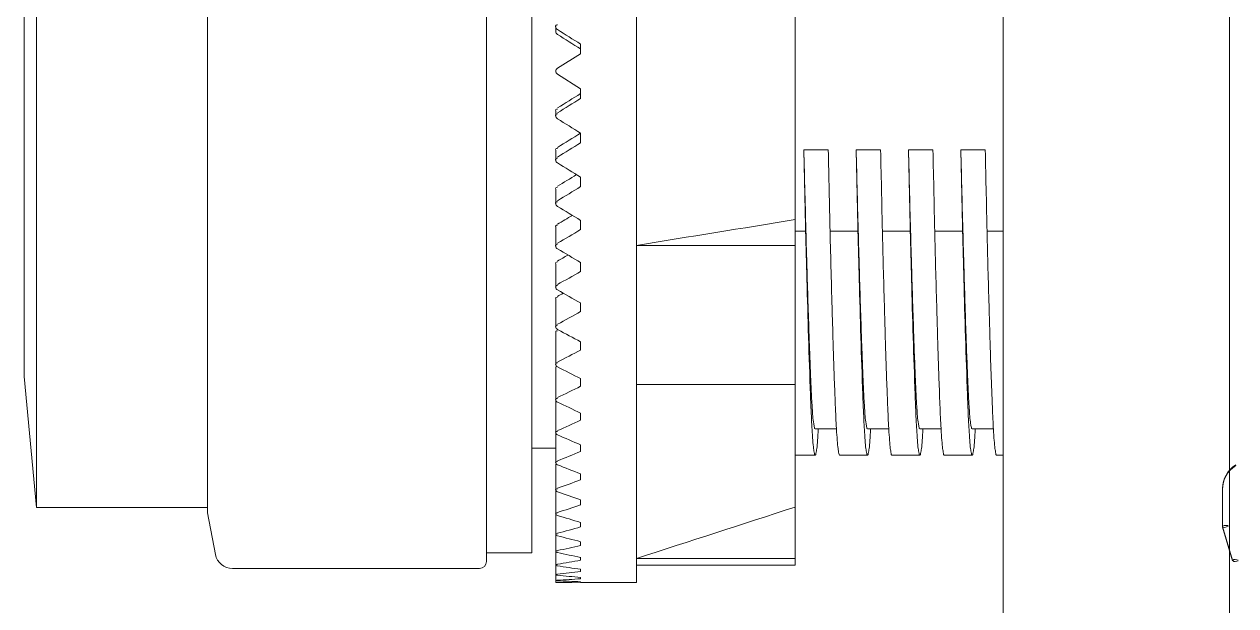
# Model space of a CAD drawing. Header units: millimetres. Extents: x -1052 to 3351, y 0 to 2015.
# Drawn here: x -228.262 to -227.749, y 1680.461 to 1680.707 of the extents above; entities that cross this region are included whole.
import ezdxf

# ---------------------------------------------------------------- set-up
doc = ezdxf.new("R2010")
doc.units = ezdxf.units.MM
doc.layers.add('@ New Renovation', color=7, linetype='Continuous')
for name, color, linetype, lineweight in [('AM_CL', 7, 'Continuous', 15), ('QZDB-6-1ASOLIDLINE！实线层', 7, 'Continuous', 18), ('ZHA01-E-01-BSOLIDLINE！实线层', 7, 'Continuous', 18)]:
    doc.layers.add(name, color=color, linetype=linetype, lineweight=lineweight)

# ---------------------------------------------------------------- blocks, each defined once
blk = doc.blocks.new('*X870')
at = {"layer": 'QZDB-6-1ASOLIDLINE！实线层', "color": 7, "linetype": 'Continuous'}
blk.add_line((-733.08, 1114.295), (-959.08, 1114.295), dxfattribs=at)
at = {"layer": 'ZHA01-E-01-BSOLIDLINE！实线层', "color": 7, "linetype": 'Continuous'}
for p, q in [((-884.83, 1148.845), (-902.33, 1148.845)), ((-881.08, 1148.495), (-884.83, 1148.845)), ((-906.08, 1148.495), (-881.08, 1148.495)), ((-881.08, 1148.495), (-881.08, 1143.595)), ((-880.93, 1143.595), (-906.23, 1143.595)), ((-880.93, 1143.595), (-879.735, 1143.363)), ((-879.33, 1142.872), (-879.33, 1135.795)), ((-907.63, 1135.595), (-879.53, 1135.595)), ((-879.78, 1134.295), (-879.78, 1135.595)), ((-907.38, 1134.295), (-879.78, 1134.295)), ((-882.78, 1134.295), (-882.78, 1133.607)), ((-894.718, 1133.607), (-894.857, 1133.607)), ((-893.665, 1133.56), (-894.08, 1132.895)), ((-893.08, 1132.895), (-893.495, 1133.56)), ((-892.443, 1133.607), (-892.303, 1133.607)), ((-891.314, 1133.607), (-891.036, 1133.607)), ((-890.203, 1133.607), (-889.788, 1133.607)), ((-889.117, 1133.607), (-888.57, 1133.607)), ((-888.065, 1133.607), (-887.389, 1133.607)), ((-887.055, 1133.607), (-886.255, 1133.607)), ((-886.173, 1133.543), (-886.182, 1133.56)), ((-886.095, 1133.607), (-885.177, 1133.607)), ((-885.108, 1133.607), (-882.358, 1133.607)), ((-882.321, 1133.607), (-879.153, 1133.607)), ((-879.833, 1133.573), (-879.833, 1133.561)), ((-879.138, 1133.607), (-878.986, 1133.607)), ((-878.982, 1133.594), (-878.981, 1133.577)), ((-878.981, 1133.577), (-878.981, 1133.561)), ((-878.93, 1133.607), (-878.979, 1133.607)), ((-878.93, 1133.56), (-878.93, 1133.607)), ((-894.358, 1132.895), (-894.08, 1132.895)), ((-893.08, 1132.895), (-892.802, 1132.895)), ((-891.806, 1132.895), (-891.53, 1132.895)), ((-890.545, 1132.895), (-890.274, 1132.895)), ((-889.308, 1132.895), (-889.042, 1132.895)), ((-888.103, 1132.895), (-887.846, 1132.895)), ((-886.939, 1132.895), (-886.692, 1132.895)), ((-885.826, 1132.895), (-885.592, 1132.895)), ((-884.773, 1132.895), (-884.552, 1132.895)), ((-883.786, 1132.895), (-883.581, 1132.895)), ((-882.874, 1132.895), (-882.686, 1132.895)), ((-882.043, 1132.895), (-881.873, 1132.895)), ((-881.3, 1132.895), (-881.15, 1132.895)), ((-880.65, 1132.895), (-880.522, 1132.895)), ((-880.099, 1132.895), (-879.993, 1132.895)), ((-879.651, 1132.895), (-879.567, 1132.895)), ((-879.308, 1132.895), (-879.248, 1132.895)), ((-879.074, 1132.895), (-879.038, 1132.895)), ((-878.951, 1132.895), (-878.939, 1132.895)), ((-878.93, 1132.895), (-878.93, 1131.295)), ((-908.23, 1131.295), (-878.93, 1131.295)), ((-888.591, 1126.745), (-888.591, 1131.295)), ((-884.607, 1126.745), (-884.607, 1131.295)), ((-879.618, 1126.745), (-879.618, 1131.295)), ((-879.43, 1131.295), (-879.43, 1126.745)), ((-907.73, 1126.745), (-879.43, 1126.745)), ((-888.998, 1126.444), (-888.998, 1126.745)), ((-882.58, 1126.17), (-882.58, 1126.745)), ((-891.33, 1125.795), (-891.33, 1126.495)), ((-883.36, 1126.262), (-883.32, 1126.26)), ((-883.33, 1125.561), (-883.33, 1126.17)), ((-888.998, 1124.944), (-888.998, 1125.744)), ((-885.774, 1125.655), (-885.971, 1125.661)), ((-883.327, 1125.561), (-883.359, 1125.563)), ((-883.324, 1125.561), (-883.33, 1125.561)), ((-883.32, 1125.561), (-883.327, 1125.561)), ((-882.58, 1124.67), (-882.58, 1125.47)), ((-891.33, 1124.295), (-891.33, 1124.995)), ((-883.359, 1124.763), (-883.32, 1124.76)), ((-883.33, 1124.061), (-883.33, 1124.67)), ((-888.998, 1123.444), (-888.998, 1124.244)), ((-888.763, 1124.238), (-888.998, 1124.244)), ((-885.774, 1124.155), (-885.971, 1124.161)), ((-883.327, 1124.061), (-883.359, 1124.063)), ((-883.324, 1124.061), (-883.33, 1124.061)), ((-883.32, 1124.061), (-883.327, 1124.061)), ((-882.58, 1123.17), (-882.58, 1123.97)), ((-891.33, 1122.795), (-891.33, 1123.495)), ((-883.359, 1123.263), (-883.32, 1123.26)), ((-883.33, 1122.561), (-883.33, 1123.17)), ((-888.998, 1121.944), (-888.998, 1122.744)), ((-888.737, 1122.737), (-888.998, 1122.744)), ((-885.774, 1122.655), (-885.971, 1122.661)), ((-883.327, 1122.561), (-883.359, 1122.563)), ((-883.324, 1122.561), (-883.33, 1122.561)), ((-883.32, 1122.561), (-883.327, 1122.561)), ((-882.58, 1121.67), (-882.58, 1122.47)), ((-891.33, 1121.295), (-891.33, 1121.995)), ((-883.359, 1121.763), (-883.32, 1121.76)), ((-883.33, 1121.061), (-883.33, 1121.67)), ((-888.998, 1120.78), (-888.998, 1121.244)), ((-888.711, 1121.237), (-888.998, 1121.244)), ((-885.774, 1121.155), (-885.972, 1121.161)), ((-883.326, 1121.061), (-883.367, 1121.063)), ((-883.324, 1121.06), (-883.33, 1121.061)), ((-883.319, 1121.06), (-883.326, 1121.061)), ((-882.58, 1120.78), (-882.58, 1120.97)), ((-913.579, 1120.78), (-873.579, 1120.78))]:
    blk.add_line(p, q, dxfattribs=at)
at = {"layer": 'ZHA01-E-01-BSOLIDLINE！实线层', "color": 6, "linetype": 'Continuous'}
for p, q in [((-881.621, 1114.491), (-880.515, 1114.491)), ((-880.538, 1114.491), (-879.571, 1114.208)), ((-879.548, 1114.208), (-880.515, 1114.491)), ((-879.548, 1114.208), (-879.571, 1114.208))]:
    blk.add_line(p, q, dxfattribs=at)
at = {"layer": 'ZHA01-E-01-BSOLIDLINE！实线层', "color": 7, "linetype": 'Continuous'}
for centre, radius, start, end in [((-879.83, 1142.872), 0.5, 0, 79.006), ((-879.53, 1135.795), 0.2, 270, 0), ((-893.58, 1133.507), 0.1, 32.0054, 147.9945), ((-866.383, 2214.636), 1088.427, 268.686662, 268.80948), ((-866.375, 2214.093), 1088.584, 268.686431, 268.809232), ((-866.383, 2213.136), 1088.427, 268.686662, 268.80948), ((-866.383, 2211.636), 1088.427, 268.686662, 268.80948), ((-866.383, 2210.136), 1088.427, 268.686662, 268.80948)]:
    blk.add_arc(centre, radius, start, end, dxfattribs=at)
at = {"layer": 'ZHA01-E-01-BSOLIDLINE！实线层', "color": 6, "linetype": 'Continuous'}
for centre, start in [((-881.621, 1113.691), 90.0002), ((-881.598, 1113.691), 90)]:
    blk.add_arc(centre, 0.8, start, 148.1533, dxfattribs=at)
at = {"layer": 'ZHA01-E-01-BSOLIDLINE！实线层', "color": 7, "linetype": 'Continuous'}
for major_axis, ratio, start_param, end_param in [((-14.621, 23.433), 0.039231, 1.552111, 1.580459), ((-13.024, 20.874), 0.039231, 1.552821, 1.584646), ((13.024, 20.874), 0.039231, 4.698539, 4.730365), ((14.621, 23.433), 0.039231, 4.702726, 4.731074), ((-14.621, 23.433), 0.039231, 4.653779, 4.682127), ((12.947, 20.855), 0.078525, 4.722775, 4.7546), ((14.534, 23.412), 0.078525, 4.726962, 4.75531), ((-14.534, 23.412), 0.078525, 4.629543, 4.657891), ((12.817, 20.825), 0.117941, 4.752124, 4.77835), ((14.388, 23.378), 0.117941, 4.750712, 4.77906), ((-14.388, 23.378), 0.117941, 4.605793, 4.634141), ((12.633, 20.785), 0.157532, 4.780851, 4.801344), ((14.181, 23.333), 0.157532, 4.773705, 4.802053), ((-14.181, 23.333), 0.157532, 4.5828, 4.611148), ((12.392, 20.736), 0.197337, 4.808842, 4.823276), ((13.911, 23.279), 0.197337, 4.795638, 4.823986), ((-13.911, 23.279), 0.197337, 4.560868, 4.589216), ((12.091, 20.682), 0.237382, 4.835872, 4.843792), ((13.574, 23.217), 0.237382, 4.816154, 4.844502), ((-13.574, 23.217), 0.237382, 4.540352, 4.568002), ((13.164, 23.153), 0.277661, 4.834829, 4.863177), ((-13.164, 23.153), 0.277661, 4.521677, 4.550025), ((12.675, 23.091), 0.318132, 4.851143, 4.879491), ((-12.675, 23.091), 0.318132, 4.505362, 4.53371), ((12.098, 23.035), 0.358688, 4.864452, 4.8928), ((-12.098, 23.035), 0.358688, 4.492053, 4.520401), ((11.419, 22.993), 0.399139, 4.873949, 4.902297), ((-11.419, 22.993), 0.399139, 4.482557, 4.510904), ((10.623, 22.971), 0.439163, 4.878625, 4.906973), ((-10.623, 22.971), 0.439163, 4.477881, 4.506229), ((9.688, 22.977), 0.478249, 4.877237, 4.905585), ((-9.688, 22.977), 0.478249, 4.479268, 4.507616), ((8.588, 23.018), 0.515626, 4.868317, 4.896665), ((-8.588, 23.018), 0.515626, 4.488188, 4.516536), ((7.293, 23.094), 0.550168, 4.850281, 4.878629), ((-7.293, 23.094), 0.550168, 4.506224, 4.534572), ((5.777, 23.199), 0.580329, 4.82176, 4.850108), ((-5.777, 23.199), 0.580329, 4.534746, 4.563094), ((4.028, 23.313), 0.604175, 4.782268, 4.810615), ((-4.028, 23.313), 0.604175, 4.574238, 4.602586), ((2.076, 23.405), 0.619628, 4.733151, 4.761499), ((-2.076, 23.405), 0.619628, 4.623355, 4.651703), ((0, 23.44), 0.625, 4.678253, 4.706601)]:
    blk.add_ellipse((-893.58, 1133.695), major_axis=major_axis, ratio=ratio, start_param=start_param, end_param=end_param, dxfattribs=at)
for points, knots in [([(-894.884, 1133.609), (-894.892, 1133.607), (-894.911, 1133.595), (-894.913, 1133.573), (-894.912, 1133.561)], [0, 0, 0, 0, 0.0266369, 0.06071032, 0.06071032, 0.06071032, 0.06071032]), ([(-894.857, 1133.61), (-894.861, 1133.611), (-894.87, 1133.611), (-894.88, 1133.61), (-894.884, 1133.609)], [0, 0, 0, 0, 0.01440119, 0.02764759, 0.02764759, 0.02764759, 0.02764759]), ([(-894.773, 1133.56), (-894.781, 1133.573), (-894.808, 1133.595), (-894.839, 1133.607), (-894.857, 1133.61)], [0, 0, 0, 0, 0.04819, 0.1003187, 0.1003187, 0.1003187, 0.1003187]), ([(-894.633, 1133.56), (-894.642, 1133.573), (-894.669, 1133.595), (-894.7, 1133.607), (-894.717, 1133.61)], [0, 0, 0, 0, 0.0481901, 0.1003195, 0.1003195, 0.1003195, 0.1003195]), ([(-892.442, 1133.61), (-892.456, 1133.612), (-892.49, 1133.611), (-892.499, 1133.576), (-892.498, 1133.561)], [0, 0, 0, 0, 0.0422302, 0.08762778, 0.08762778, 0.08762778, 0.08762778]), ([(-892.33, 1133.609), (-892.339, 1133.607), (-892.357, 1133.595), (-892.36, 1133.573), (-892.359, 1133.561)], [0, 0, 0, 0, 0.02664366, 0.06071932, 0.06071932, 0.06071932, 0.06071932]), ([(-892.303, 1133.61), (-892.308, 1133.611), (-892.317, 1133.611), (-892.326, 1133.61), (-892.33, 1133.609)], [0, 0, 0, 0, 0.01440167, 0.0276502, 0.0276502, 0.0276502, 0.0276502]), ([(-892.219, 1133.56), (-892.227, 1133.573), (-892.254, 1133.595), (-892.286, 1133.607), (-892.303, 1133.61)], [0, 0, 0, 0, 0.0481733, 0.1002885, 0.1002885, 0.1002885, 0.1002885]), ([(-891.314, 1133.61), (-891.327, 1133.612), (-891.361, 1133.611), (-891.37, 1133.576), (-891.369, 1133.561)], [0, 0, 0, 0, 0.04176208, 0.08710422, 0.08710422, 0.08710422, 0.08710422]), ([(-891.063, 1133.609), (-891.071, 1133.607), (-891.09, 1133.595), (-891.092, 1133.573), (-891.091, 1133.561)], [0, 0, 0, 0, 0.0264387, 0.06049778, 0.06049778, 0.06049778, 0.06049778]), ([(-891.036, 1133.61), (-891.04, 1133.611), (-891.05, 1133.611), (-891.059, 1133.61), (-891.063, 1133.609)], [0, 0, 0, 0, 0.01423746, 0.02733774, 0.02733774, 0.02733774, 0.02733774]), ([(-890.953, 1133.56), (-890.961, 1133.573), (-890.988, 1133.595), (-891.019, 1133.607), (-891.036, 1133.61)], [0, 0, 0, 0, 0.04786717, 0.09945542, 0.09945542, 0.09945542, 0.09945542]), ([(-890.202, 1133.61), (-890.215, 1133.612), (-890.249, 1133.61), (-890.257, 1133.576), (-890.256, 1133.561)], [0, 0, 0, 0, 0.0409856, 0.08623376, 0.08623376, 0.08623376, 0.08623376]), ([(-889.815, 1133.609), (-889.823, 1133.607), (-889.841, 1133.594), (-889.843, 1133.573), (-889.842, 1133.561)], [0, 0, 0, 0, 0.02609822, 0.06012867, 0.06012867, 0.06012867, 0.06012867]), ([(-889.788, 1133.61), (-889.793, 1133.611), (-889.802, 1133.611), (-889.811, 1133.61), (-889.815, 1133.609)], [0, 0, 0, 0, 0.01396569, 0.02682009, 0.02682009, 0.02682009, 0.02682009]), ([(-889.707, 1133.56), (-889.715, 1133.573), (-889.741, 1133.595), (-889.771, 1133.607), (-889.788, 1133.61)], [0, 0, 0, 0, 0.04736853, 0.09808889, 0.09808889, 0.09808889, 0.09808889]), ([(-889.116, 1133.61), (-889.129, 1133.612), (-889.163, 1133.61), (-889.17, 1133.576), (-889.169, 1133.561)], [0, 0, 0, 0, 0.03990731, 0.08502568, 0.08502568, 0.08502568, 0.08502568]), ([(-888.595, 1133.609), (-888.603, 1133.607), (-888.621, 1133.594), (-888.623, 1133.573), (-888.622, 1133.561)], [0, 0, 0, 0, 0.02562743, 0.05961782, 0.05961782, 0.05961782, 0.05961782]), ([(-888.569, 1133.61), (-888.574, 1133.611), (-888.582, 1133.611), (-888.591, 1133.61), (-888.595, 1133.609)], [0, 0, 0, 0, 0.01358848, 0.02610137, 0.02610137, 0.02610137, 0.02610137]), ([(-888.49, 1133.56), (-888.498, 1133.573), (-888.523, 1133.595), (-888.553, 1133.607), (-888.569, 1133.61)], [0, 0, 0, 0, 0.04668654, 0.09620728, 0.09620728, 0.09620728, 0.09620728]), ([(-888.065, 1133.61), (-888.077, 1133.612), (-888.11, 1133.61), (-888.116, 1133.576), (-888.116, 1133.561)], [0, 0, 0, 0, 0.03853633, 0.08349295, 0.08349295, 0.08349295, 0.08349295]), ([(-887.433, 1133.594), (-887.436, 1133.589), (-887.439, 1133.579), (-887.44, 1133.568), (-887.439, 1133.561)], [0, 0, 0, 0, 0.01465422, 0.033184, 0.033184, 0.033184, 0.033184]), ([(-887.388, 1133.61), (-887.397, 1133.611), (-887.415, 1133.612), (-887.43, 1133.601), (-887.433, 1133.594)], [0, 0, 0, 0, 0.0267438, 0.05103601, 0.05103601, 0.05103601, 0.05103601]), ([(-887.312, 1133.56), (-887.32, 1133.573), (-887.344, 1133.594), (-887.373, 1133.607), (-887.388, 1133.61)], [0, 0, 0, 0, 0.04583418, 0.09383646, 0.09383646, 0.09383646, 0.09383646]), ([(-887.055, 1133.61), (-887.067, 1133.612), (-887.099, 1133.609), (-887.104, 1133.576), (-887.104, 1133.561)], [0, 0, 0, 0, 0.03688443, 0.08165221, 0.08165221, 0.08165221, 0.08165221]), ([(-886.298, 1133.594), (-886.3, 1133.589), (-886.303, 1133.579), (-886.304, 1133.568), (-886.303, 1133.561)], [0, 0, 0, 0, 0.01458238, 0.03310662, 0.03310662, 0.03310662, 0.03310662]), ([(-886.255, 1133.61), (-886.263, 1133.611), (-886.28, 1133.612), (-886.294, 1133.6), (-886.298, 1133.594)], [0, 0, 0, 0, 0.02556893, 0.04922919, 0.04922919, 0.04922919, 0.04922919]), ([(-886.182, 1133.56), (-886.189, 1133.573), (-886.212, 1133.594), (-886.24, 1133.607), (-886.255, 1133.61)], [0, 0, 0, 0, 0.0448283, 0.09101018, 0.09101018, 0.09101018, 0.09101018]), ([(-886.095, 1133.61), (-886.106, 1133.612), (-886.137, 1133.608), (-886.141, 1133.576), (-886.141, 1133.561)], [0, 0, 0, 0, 0.03496601, 0.07952369, 0.07952369, 0.07952369, 0.07952369]), ([(-885.218, 1133.594), (-885.22, 1133.589), (-885.223, 1133.579), (-885.223, 1133.568), (-885.223, 1133.561)], [0, 0, 0, 0, 0.01450211, 0.03302005, 0.03302005, 0.03302005, 0.03302005]), ([(-885.177, 1133.61), (-885.185, 1133.611), (-885.201, 1133.612), (-885.214, 1133.6), (-885.218, 1133.594)], [0, 0, 0, 0, 0.02420149, 0.04714135, 0.04714135, 0.04714135, 0.04714135]), ([(-885.108, 1133.56), (-885.115, 1133.572), (-885.136, 1133.594), (-885.163, 1133.607), (-885.177, 1133.61)], [0, 0, 0, 0, 0.04368981, 0.08777061, 0.08777061, 0.08777061, 0.08777061]), ([(-884.163, 1133.61), (-884.172, 1133.612), (-884.196, 1133.61), (-884.204, 1133.588), (-884.206, 1133.577)], [0, 0, 0, 0, 0.02864678, 0.06164948, 0.06164948, 0.06164948, 0.06164948]), ([(-884.206, 1133.577), (-884.206, 1133.575), (-884.206, 1133.569), (-884.206, 1133.564), (-884.206, 1133.561)], [0, 0, 0, 0, 0.00746436, 0.01576177, 0.01576177, 0.01576177, 0.01576177]), ([(-884.099, 1133.56), (-884.105, 1133.572), (-884.124, 1133.594), (-884.149, 1133.607), (-884.163, 1133.61)], [0, 0, 0, 0, 0.04244386, 0.08416905, 0.08416905, 0.08416905, 0.08416905]), ([(-883.26, 1133.577), (-883.26, 1133.575), (-883.261, 1133.569), (-883.261, 1133.564), (-883.261, 1133.561)], [0, 0, 0, 0, 0.00746127, 0.01575837, 0.01575837, 0.01575837, 0.01575837]), ([(-883.221, 1133.61), (-883.229, 1133.612), (-883.252, 1133.61), (-883.259, 1133.588), (-883.26, 1133.577)], [0, 0, 0, 0, 0.02650149, 0.05900631, 0.05900631, 0.05900631, 0.05900631]), ([(-883.161, 1133.56), (-883.167, 1133.572), (-883.184, 1133.593), (-883.208, 1133.607), (-883.221, 1133.61)], [0, 0, 0, 0, 0.04112002, 0.08026707, 0.08026707, 0.08026707, 0.08026707]), ([(-882.393, 1133.577), (-882.393, 1133.575), (-882.394, 1133.569), (-882.394, 1133.564), (-882.394, 1133.561)], [0, 0, 0, 0, 0.00745814, 0.01575492, 0.01575492, 0.01575492, 0.01575492]), ([(-882.357, 1133.61), (-882.365, 1133.612), (-882.387, 1133.609), (-882.392, 1133.588), (-882.393, 1133.577)], [0, 0, 0, 0, 0.02416459, 0.05616479, 0.05616479, 0.05616479, 0.05616479]), ([(-882.314, 1133.578), (-882.319, 1133.586), (-882.332, 1133.599), (-882.349, 1133.608), (-882.357, 1133.61)], [0, 0, 0, 0, 0.0291472, 0.05505689, 0.05505689, 0.05505689, 0.05505689]), ([(-882.303, 1133.56), (-882.305, 1133.563), (-882.308, 1133.569), (-882.312, 1133.575), (-882.314, 1133.578)], [0, 0, 0, 0, 0.01044774, 0.02116663, 0.02116663, 0.02116663, 0.02116663]), ([(-881.611, 1133.577), (-881.612, 1133.575), (-881.612, 1133.569), (-881.612, 1133.564), (-881.612, 1133.561)], [0, 0, 0, 0, 0.00745506, 0.01575154, 0.01575154, 0.01575154, 0.01575154]), ([(-881.579, 1133.61), (-881.586, 1133.612), (-881.607, 1133.608), (-881.61, 1133.587), (-881.611, 1133.577)], [0, 0, 0, 0, 0.02165691, 0.05316237, 0.05316237, 0.05316237, 0.05316237]), ([(-881.531, 1133.56), (-881.535, 1133.572), (-881.549, 1133.592), (-881.569, 1133.607), (-881.579, 1133.61)], [0, 0, 0, 0, 0.03837924, 0.07186909, 0.07186909, 0.07186909, 0.07186909]), ([(-880.893, 1133.61), (-880.899, 1133.612), (-880.918, 1133.607), (-880.92, 1133.587), (-880.921, 1133.577)], [0, 0, 0, 0, 0.01900249, 0.05004076, 0.05004076, 0.05004076, 0.05004076]), ([(-880.921, 1133.577), (-880.921, 1133.575), (-880.921, 1133.569), (-880.921, 1133.564), (-880.921, 1133.561)], [0, 0, 0, 0, 0.00745213, 0.01574834, 0.01574834, 0.01574834, 0.01574834]), ([(-880.851, 1133.56), (-880.854, 1133.571), (-880.865, 1133.591), (-880.883, 1133.607), (-880.893, 1133.61)], [0, 0, 0, 0, 0.03704318, 0.06756515, 0.06756515, 0.06756515, 0.06756515]), ([(-880.326, 1133.577), (-880.326, 1133.575), (-880.327, 1133.569), (-880.327, 1133.564), (-880.326, 1133.561)], [0, 0, 0, 0, 0.00744944, 0.0157454, 0.0157454, 0.0157454, 0.0157454]), ([(-880.303, 1133.61), (-880.308, 1133.612), (-880.326, 1133.605), (-880.325, 1133.587), (-880.326, 1133.577)], [0, 0, 0, 0, 0.01622999, 0.0468468, 0.0468468, 0.0468468, 0.0468468]), ([(-880.267, 1133.56), (-880.27, 1133.571), (-880.279, 1133.59), (-880.294, 1133.607), (-880.303, 1133.61)], [0, 0, 0, 0, 0.03578944, 0.06335294, 0.06335294, 0.06335294, 0.06335294]), ([(-879.814, 1133.61), (-879.818, 1133.612), (-879.835, 1133.602), (-879.832, 1133.584), (-879.833, 1133.573)], [0, 0, 0, 0, 0.01402148, 0.04736714, 0.04736714, 0.04736714, 0.04736714]), ([(-879.785, 1133.56), (-879.787, 1133.571), (-879.794, 1133.589), (-879.806, 1133.607), (-879.814, 1133.61)], [0, 0, 0, 0, 0.03466422, 0.05938799, 0.05938799, 0.05938799, 0.05938799]), ([(-879.429, 1133.61), (-879.433, 1133.612), (-879.451, 1133.592), (-879.444, 1133.575), (-879.444, 1133.561)], [0, 0, 0, 0, 0.01293247, 0.05589062, 0.05589062, 0.05589062, 0.05589062]), ([(-879.408, 1133.56), (-879.409, 1133.571), (-879.414, 1133.588), (-879.423, 1133.606), (-879.429, 1133.61)], [0, 0, 0, 0, 0.03371107, 0.05586151, 0.05586151, 0.05586151, 0.05586151]), ([(-879.153, 1133.61), (-879.155, 1133.612), (-879.169, 1133.587), (-879.163, 1133.575), (-879.163, 1133.561)], [0, 0, 0, 0, 0.01010055, 0.05285396, 0.05285396, 0.05285396, 0.05285396]), ([(-879.148, 1133.603), (-879.149, 1133.605), (-879.15, 1133.607), (-879.152, 1133.609), (-879.153, 1133.61)], [0, 0, 0, 0, 0.004591349, 0.007968758, 0.007968758, 0.007968758, 0.007968758]), ([(-879.138, 1133.56), (-879.139, 1133.568), (-879.142, 1133.583), (-879.146, 1133.597), (-879.148, 1133.603)], [0, 0, 0, 0, 0.02536525, 0.04499643, 0.04499643, 0.04499643, 0.04499643]), ([(-878.994, 1133.56), (-878.993, 1133.57), (-878.991, 1133.587), (-878.989, 1133.605), (-878.986, 1133.61)], [0, 0, 0, 0, 0.03257579, 0.05133083, 0.05133083, 0.05133083, 0.05133083]), ([(-878.986, 1133.61), (-878.986, 1133.611), (-878.978, 1133.604), (-878.982, 1133.599), (-878.982, 1133.594)], [0, 0, 0, 0, 0.00291295, 0.01878908, 0.01878908, 0.01878908, 0.01878908]), ([(-888.109, 1126.41), (-888.362, 1126.418), (-889.436, 1126.448), (-890.51, 1126.475), (-891.33, 1126.495)], [0, 0, 0, 0, 0.759911, 3.222618, 3.222618, 3.222618, 3.222618]), ([(-888.998, 1126.444), (-888.538, 1126.432), (-886.974, 1126.392), (-885.411, 1126.346), (-884.309, 1126.305)], [0, 0, 0, 0, 1.380625, 4.691045, 4.691045, 4.691045, 4.691045]), ([(-885.534, 1126.328), (-885.723, 1126.335), (-886.581, 1126.365), (-887.44, 1126.391), (-888.109, 1126.41)], [0, 0, 0, 0, 0.567704, 2.575655, 2.575655, 2.575655, 2.575655]), ([(-884.61, 1126.291), (-884.68, 1126.294), (-884.988, 1126.307), (-885.296, 1126.319), (-885.534, 1126.328)], [0, 0, 0, 0, 0.2098741, 0.9253832, 0.9253832, 0.9253832, 0.9253832]), ([(-883.92, 1126.254), (-883.969, 1126.257), (-884.199, 1126.272), (-884.429, 1126.283), (-884.61, 1126.291)], [0, 0, 0, 0, 0.149023, 0.6908771, 0.6908771, 0.6908771, 0.6908771]), ([(-884.309, 1126.305), (-884.219, 1126.302), (-883.902, 1126.289), (-883.586, 1126.275), (-883.36, 1126.262)], [0, 0, 0, 0, 0.2697605, 0.9497406, 0.9497406, 0.9497406, 0.9497406]), ([(-883.33, 1126.17), (-883.33, 1126.185), (-883.402, 1126.198), (-883.568, 1126.233), (-883.772, 1126.244), (-883.92, 1126.254)], [0, 0, 0, 0, 0.0430044, 0.1567131, 0.6015028, 0.6015028, 0.6015028, 0.6015028]), ([(-883.32, 1126.26), (-883.213, 1126.253), (-883.033, 1126.24), (-882.786, 1126.223), (-882.673, 1126.197), (-882.58, 1126.188), (-882.58, 1126.17)], [0, 0, 0, 0, 0.3235551, 0.5571417, 0.6992109, 0.7514242, 0.7514242, 0.7514242, 0.7514242]), ([(-882.58, 1126.17), (-882.58, 1126.153), (-882.673, 1126.143), (-882.786, 1126.118), (-883.033, 1126.1), (-883.213, 1126.087), (-883.32, 1126.081)], [0, 0, 0, 0, 0.0522441, 0.1943596, 0.428006, 0.7516382, 0.7516382, 0.7516382, 0.7516382]), ([(-885.971, 1125.661), (-886.201, 1125.668), (-887.21, 1125.698), (-888.219, 1125.724), (-888.998, 1125.744)], [0, 0, 0, 0, 0.6896, 3.027267, 3.027267, 3.027267, 3.027267]), ([(-884.306, 1125.605), (-884.416, 1125.609), (-884.905, 1125.627), (-885.394, 1125.643), (-885.774, 1125.655)], [0, 0, 0, 0, 0.329466, 1.46813, 1.46813, 1.46813, 1.46813]), ([(-883.359, 1125.563), (-883.427, 1125.567), (-883.743, 1125.583), (-884.059, 1125.596), (-884.306, 1125.605)], [0, 0, 0, 0, 0.2041559, 0.9482408, 0.9482408, 0.9482408, 0.9482408]), ([(-882.58, 1125.47), (-882.58, 1125.488), (-882.673, 1125.498), (-882.786, 1125.523), (-883.033, 1125.541), (-883.213, 1125.554), (-883.32, 1125.561)], [0, 0, 0, 0, 0.0523263, 0.1944725, 0.4280919, 0.7516596, 0.7516596, 0.7516596, 0.7516596]), ([(-888.109, 1124.91), (-888.362, 1124.918), (-889.436, 1124.948), (-890.51, 1124.975), (-891.33, 1124.995)], [0, 0, 0, 0, 0.759911, 3.222618, 3.222618, 3.222618, 3.222618]), ([(-888.998, 1124.944), (-888.537, 1124.932), (-886.973, 1124.892), (-885.41, 1124.846), (-884.306, 1124.805)], [0, 0, 0, 0, 1.381496, 4.693279, 4.693279, 4.693279, 4.693279]), ([(-885.534, 1124.828), (-885.723, 1124.835), (-886.581, 1124.865), (-887.44, 1124.891), (-888.109, 1124.91)], [0, 0, 0, 0, 0.567704, 2.575655, 2.575655, 2.575655, 2.575655]), ([(-884.61, 1124.791), (-884.68, 1124.794), (-884.988, 1124.807), (-885.296, 1124.819), (-885.534, 1124.828)], [0, 0, 0, 0, 0.2098741, 0.9253832, 0.9253832, 0.9253832, 0.9253832]), ([(-883.92, 1124.754), (-883.969, 1124.757), (-884.199, 1124.772), (-884.429, 1124.783), (-884.61, 1124.791)], [0, 0, 0, 0, 0.149023, 0.6908771, 0.6908771, 0.6908771, 0.6908771]), ([(-884.306, 1124.805), (-884.217, 1124.802), (-883.901, 1124.789), (-883.585, 1124.776), (-883.359, 1124.763)], [0, 0, 0, 0, 0.2694156, 0.9484973, 0.9484973, 0.9484973, 0.9484973]), ([(-883.33, 1124.67), (-883.33, 1124.685), (-883.402, 1124.698), (-883.568, 1124.733), (-883.772, 1124.744), (-883.92, 1124.754)], [0, 0, 0, 0, 0.0430044, 0.1567131, 0.6015028, 0.6015028, 0.6015028, 0.6015028]), ([(-883.32, 1124.76), (-883.213, 1124.754), (-883.033, 1124.741), (-882.786, 1124.723), (-882.673, 1124.698), (-882.58, 1124.688), (-882.58, 1124.67)], [0, 0, 0, 0, 0.3235823, 0.5572088, 0.6993509, 0.7516633, 0.7516633, 0.7516633, 0.7516633]), ([(-882.58, 1124.67), (-882.58, 1124.653), (-882.673, 1124.643), (-882.786, 1124.617), (-883.033, 1124.599), (-883.213, 1124.586), (-883.32, 1124.58)], [0, 0, 0, 0, 0.0523263, 0.1944725, 0.4280919, 0.7516596, 0.7516596, 0.7516596, 0.7516596]), ([(-885.971, 1124.161), (-886.184, 1124.167), (-887.115, 1124.195), (-888.045, 1124.22), (-888.763, 1124.238)], [0, 0, 0, 0, 0.639124, 2.792187, 2.792187, 2.792187, 2.792187]), ([(-884.306, 1124.105), (-884.416, 1124.109), (-884.905, 1124.127), (-885.394, 1124.143), (-885.774, 1124.155)], [0, 0, 0, 0, 0.329466, 1.46813, 1.46813, 1.46813, 1.46813]), ([(-883.359, 1124.063), (-883.427, 1124.067), (-883.743, 1124.083), (-884.059, 1124.096), (-884.306, 1124.105)], [0, 0, 0, 0, 0.2041559, 0.9482408, 0.9482408, 0.9482408, 0.9482408]), ([(-882.58, 1123.97), (-882.58, 1123.988), (-882.673, 1123.998), (-882.786, 1124.023), (-883.033, 1124.041), (-883.213, 1124.054), (-883.32, 1124.061)], [0, 0, 0, 0, 0.0523263, 0.1944725, 0.4280919, 0.7516596, 0.7516596, 0.7516596, 0.7516596]), ([(-888.109, 1123.41), (-888.362, 1123.418), (-889.436, 1123.448), (-890.51, 1123.475), (-891.33, 1123.495)], [0, 0, 0, 0, 0.759911, 3.222618, 3.222618, 3.222618, 3.222618]), ([(-888.998, 1123.444), (-888.537, 1123.432), (-886.973, 1123.392), (-885.41, 1123.346), (-884.306, 1123.305)], [0, 0, 0, 0, 1.381496, 4.693279, 4.693279, 4.693279, 4.693279]), ([(-885.534, 1123.328), (-885.723, 1123.335), (-886.581, 1123.365), (-887.44, 1123.391), (-888.109, 1123.41)], [0, 0, 0, 0, 0.567704, 2.575655, 2.575655, 2.575655, 2.575655]), ([(-884.61, 1123.291), (-884.68, 1123.294), (-884.988, 1123.307), (-885.296, 1123.319), (-885.534, 1123.328)], [0, 0, 0, 0, 0.2098741, 0.9253832, 0.9253832, 0.9253832, 0.9253832]), ([(-883.92, 1123.254), (-883.969, 1123.257), (-884.199, 1123.272), (-884.429, 1123.283), (-884.61, 1123.291)], [0, 0, 0, 0, 0.149023, 0.6908771, 0.6908771, 0.6908771, 0.6908771]), ([(-884.306, 1123.305), (-884.217, 1123.302), (-883.901, 1123.289), (-883.585, 1123.276), (-883.359, 1123.263)], [0, 0, 0, 0, 0.2694156, 0.9484973, 0.9484973, 0.9484973, 0.9484973]), ([(-883.33, 1123.17), (-883.33, 1123.185), (-883.402, 1123.198), (-883.568, 1123.233), (-883.772, 1123.244), (-883.92, 1123.254)], [0, 0, 0, 0, 0.0430044, 0.1567131, 0.6015028, 0.6015028, 0.6015028, 0.6015028]), ([(-883.32, 1123.26), (-883.213, 1123.254), (-883.033, 1123.241), (-882.786, 1123.223), (-882.673, 1123.198), (-882.58, 1123.188), (-882.58, 1123.17)], [0, 0, 0, 0, 0.3235823, 0.5572088, 0.6993509, 0.7516633, 0.7516633, 0.7516633, 0.7516633]), ([(-882.58, 1123.17), (-882.58, 1123.153), (-882.673, 1123.143), (-882.786, 1123.117), (-883.033, 1123.099), (-883.213, 1123.086), (-883.32, 1123.08)], [0, 0, 0, 0, 0.0523263, 0.1944725, 0.4280919, 0.7516596, 0.7516596, 0.7516596, 0.7516596]), ([(-885.971, 1122.661), (-886.183, 1122.667), (-887.104, 1122.695), (-888.026, 1122.719), (-888.737, 1122.737)], [0, 0, 0, 0, 0.633567, 2.766391, 2.766391, 2.766391, 2.766391]), ([(-884.306, 1122.605), (-884.416, 1122.609), (-884.905, 1122.627), (-885.394, 1122.643), (-885.774, 1122.655)], [0, 0, 0, 0, 0.329466, 1.46813, 1.46813, 1.46813, 1.46813]), ([(-883.359, 1122.563), (-883.427, 1122.567), (-883.743, 1122.583), (-884.059, 1122.596), (-884.306, 1122.605)], [0, 0, 0, 0, 0.2041559, 0.9482408, 0.9482408, 0.9482408, 0.9482408]), ([(-882.58, 1122.47), (-882.58, 1122.488), (-882.673, 1122.498), (-882.786, 1122.523), (-883.033, 1122.541), (-883.213, 1122.554), (-883.32, 1122.561)], [0, 0, 0, 0, 0.0523263, 0.1944725, 0.4280919, 0.7516596, 0.7516596, 0.7516596, 0.7516596]), ([(-888.109, 1121.91), (-888.362, 1121.918), (-889.436, 1121.948), (-890.51, 1121.975), (-891.33, 1121.995)], [0, 0, 0, 0, 0.759911, 3.222618, 3.222618, 3.222618, 3.222618]), ([(-888.998, 1121.944), (-888.537, 1121.932), (-886.973, 1121.892), (-885.41, 1121.846), (-884.306, 1121.805)], [0, 0, 0, 0, 1.381496, 4.693279, 4.693279, 4.693279, 4.693279]), ([(-885.534, 1121.828), (-885.723, 1121.835), (-886.581, 1121.865), (-887.44, 1121.891), (-888.109, 1121.91)], [0, 0, 0, 0, 0.567704, 2.575655, 2.575655, 2.575655, 2.575655]), ([(-884.61, 1121.791), (-884.68, 1121.794), (-884.988, 1121.807), (-885.296, 1121.819), (-885.534, 1121.828)], [0, 0, 0, 0, 0.2098741, 0.9253832, 0.9253832, 0.9253832, 0.9253832]), ([(-883.92, 1121.754), (-883.969, 1121.757), (-884.199, 1121.772), (-884.429, 1121.783), (-884.61, 1121.791)], [0, 0, 0, 0, 0.149023, 0.6908771, 0.6908771, 0.6908771, 0.6908771]), ([(-884.306, 1121.805), (-884.217, 1121.802), (-883.901, 1121.789), (-883.585, 1121.776), (-883.359, 1121.763)], [0, 0, 0, 0, 0.2694156, 0.9484973, 0.9484973, 0.9484973, 0.9484973]), ([(-883.33, 1121.67), (-883.33, 1121.685), (-883.402, 1121.698), (-883.568, 1121.733), (-883.772, 1121.744), (-883.92, 1121.754)], [0, 0, 0, 0, 0.0430044, 0.1567131, 0.6015028, 0.6015028, 0.6015028, 0.6015028]), ([(-883.32, 1121.76), (-883.213, 1121.754), (-883.033, 1121.741), (-882.786, 1121.723), (-882.673, 1121.698), (-882.58, 1121.688), (-882.58, 1121.67)], [0, 0, 0, 0, 0.3235823, 0.5572088, 0.6993509, 0.7516633, 0.7516633, 0.7516633, 0.7516633]), ([(-882.58, 1121.67), (-882.58, 1121.653), (-882.673, 1121.643), (-882.786, 1121.617), (-883.033, 1121.599), (-883.213, 1121.586), (-883.32, 1121.58)], [0, 0, 0, 0, 0.0523263, 0.1944725, 0.4280919, 0.7516596, 0.7516596, 0.7516596, 0.7516596]), ([(-885.972, 1121.161), (-886.181, 1121.167), (-887.094, 1121.194), (-888.007, 1121.219), (-888.711, 1121.237)], [0, 0, 0, 0, 0.628002, 2.740552, 2.740552, 2.740552, 2.740552]), ([(-883.367, 1121.063), (-883.52, 1121.072), (-884.322, 1121.109), (-885.125, 1121.135), (-885.774, 1121.155)], [0, 0, 0, 0, 0.46114, 2.409374, 2.409374, 2.409374, 2.409374]), ([(-882.58, 1120.97), (-882.58, 1120.988), (-882.672, 1120.998), (-882.786, 1121.023), (-883.033, 1121.041), (-883.212, 1121.054), (-883.319, 1121.06)], [0, 0, 0, 0, 0.0522704, 0.1942841, 0.4277367, 0.7509397, 0.7509397, 0.7509397, 0.7509397])]:
    blk.add_open_spline(points, degree=3, knots=knots, dxfattribs=at)
for points in [[(-888.591, 1131.295), (-888.836, 1129.779), (-889.081, 1128.262), (-889.327, 1126.745)], [(-881.09, 1126.745), (-880.599, 1128.262), (-880.108, 1129.778), (-879.618, 1131.295)], [(-890.061, 1124.266), (-890.484, 1124.276), (-890.907, 1124.285), (-891.33, 1124.295)], [(-888.998, 1124.244), (-889.352, 1124.251), (-889.706, 1124.259), (-890.061, 1124.266)], [(-890.061, 1122.766), (-890.484, 1122.776), (-890.907, 1122.785), (-891.33, 1122.795)], [(-888.998, 1122.744), (-889.352, 1122.751), (-889.706, 1122.759), (-890.061, 1122.766)], [(-890.061, 1121.266), (-890.484, 1121.276), (-890.907, 1121.285), (-891.33, 1121.295)], [(-888.998, 1121.244), (-889.352, 1121.251), (-889.706, 1121.259), (-890.061, 1121.266)]]:
    blk.add_open_spline(points, degree=3, dxfattribs=at)
at = {"layer": 'ZHA01-E-01-BSOLIDLINE！实线层', "color": 6, "linetype": 'Continuous'}
for points in [[(-880.562, 1114.331), (-880.556, 1114.377), (-880.589, 1114.469), (-880.542, 1114.469)], [(-880.515, 1114.491), (-880.461, 1114.491), (-880.53, 1114.384), (-880.537, 1114.331)], [(-879.572, 1114.041), (-879.572, 1114.09), (-879.62, 1114.187), (-879.572, 1114.187)], [(-879.547, 1114.041), (-879.547, 1114.09), (-879.499, 1114.187), (-879.548, 1114.187)]]:
    blk.add_open_spline(points, degree=3, dxfattribs=at)
blk = doc.blocks.new('1111')
at = {"layer": '@ New Renovation', "color": 0, "xscale": -1.000000000000001, "rotation": 90}
blk.add_blockref('*X870', (742235.8, 28062.846), dxfattribs=at)

msp = doc.modelspace()

# ---------------------------------------------------------------- block references
at = {"layer": 'AM_CL', "xscale": 0.01479181789831161, "yscale": 0.01479181789831161, "zscale": 0.01479181789831161}
msp.add_blockref('1111', (-11190.28576, 1252.3689), dxfattribs=at)

doc.saveas('drawing.dxf')
